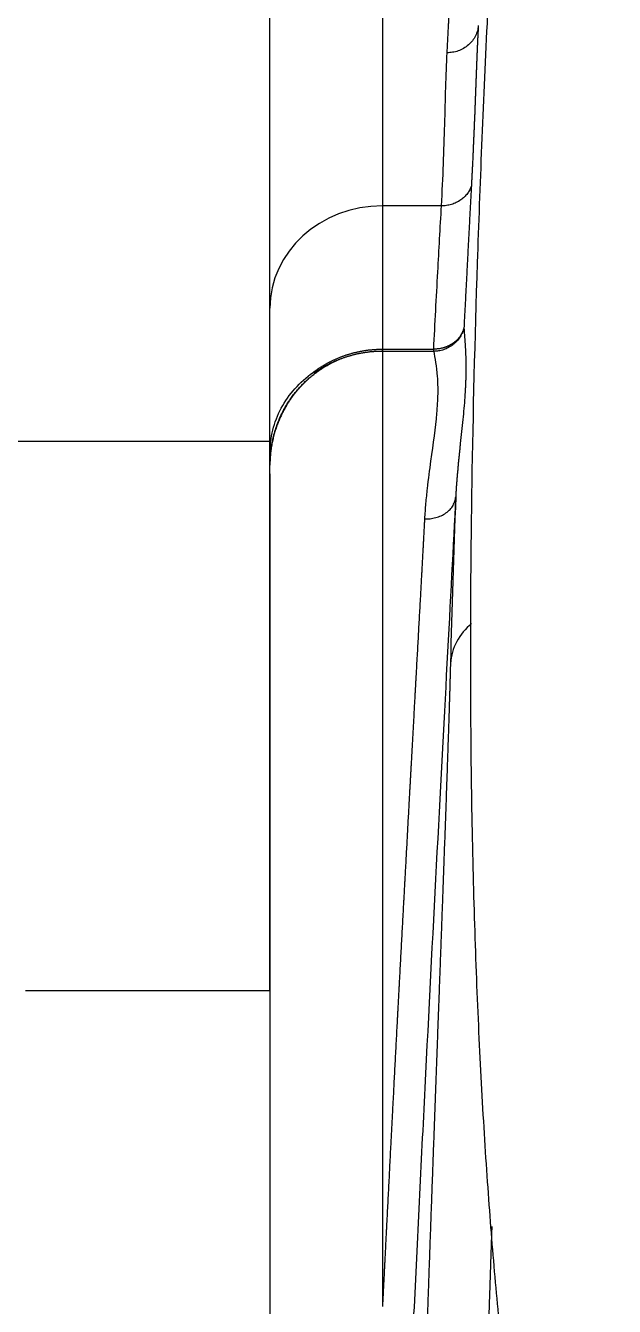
# Model space of a CAD drawing. Extents: x 8663 to 11443, y -20992 to -18942.
# Drawn here: x 9399.42 to 9408.84, y -20514.7 to -20494.21 of the extents above; entities that cross this region are included whole.
import ezdxf

# ---------------------------------------------------------------- set-up
doc = ezdxf.new("R2010")
doc.units = 0
doc.layers.add('1', color=7, linetype='CONTINUOUS')

msp = doc.modelspace()

# ---------------------------------------------------------------- linework, layer by layer
at = {"layer": '1', "color": 7, "linetype": 'CONTINUOUS'}
for p, q in [((9405.131, -20492.144), (9405.131, -20497.092)), ((9403.332, -20498.732), (9403.332, -20493.91)), ((9406.076, -20497.092), (9405.131, -20497.092)), ((9405.131, -20497.092), (9405.131, -20499.386)), ((9403.332, -20500.574), (9403.332, -20498.732)), ((9405.132, -20499.386), (9405.951, -20499.386)), ((9405.132, -20499.421), (9405.132, -20499.386)), ((9405.951, -20499.421), (9405.132, -20499.421)), ((9405.132, -20499.421), (9405.132, -20514.704)), ((9403.332, -20500.858), (9403.332, -20500.574)), ((9399.178, -20500.858), (9403.332, -20500.858)), ((9403.332, -20509.651), (9403.332, -20500.858)), ((9399.424, -20509.651), (9403.332, -20509.651)), ((9399.424, -20509.651), (9403.332, -20509.651))]:
    msp.add_line(p, q, dxfattribs=at)
for centre, major_axis, ratio, start_param, end_param in [((9405.131, -20498.732), (-1.799, 0), 0.911026, 4.712389, 6.283185), ((9405.131, -20498.93), (0, 0.5), 0.001046, 2.716561, 2.945305), ((9407.217, -20504.479), (1, -0.027), 0.929297, 2.314804, 3.103577)]:
    msp.add_ellipse(centre, major_axis=major_axis, ratio=ratio, start_param=start_param, end_param=end_param, dxfattribs=at)
for points, knots in [([(9412.8, -20441.107), (9412.787, -20441.188), (9412.76, -20441.35), (9412.72, -20441.593), (9412.681, -20441.835), (9412.641, -20442.077), (9412.602, -20442.318), (9412.563, -20442.558), (9412.524, -20442.798), (9412.485, -20443.038), (9412.447, -20443.277), (9412.409, -20443.515), (9412.37, -20443.753), (9412.332, -20443.99), (9412.295, -20444.227), (9412.257, -20444.463), (9412.22, -20444.698), (9412.183, -20444.933), (9412.146, -20445.168), (9412.109, -20445.402), (9412.072, -20445.635), (9412.036, -20445.868), (9411.999, -20446.1), (9411.963, -20446.331), (9411.927, -20446.562), (9411.892, -20446.793), (9411.856, -20447.023), (9411.821, -20447.252), (9411.786, -20447.481), (9411.751, -20447.709), (9411.716, -20447.937), (9411.681, -20448.164), (9411.647, -20448.391), (9411.613, -20448.617), (9411.578, -20448.842), (9411.545, -20449.067), (9411.511, -20449.291), (9411.477, -20449.515), (9411.444, -20449.738), (9411.411, -20449.961), (9411.378, -20450.183), (9411.345, -20450.404), (9411.312, -20450.625), (9411.279, -20450.846), (9411.247, -20451.065), (9411.215, -20451.285), (9411.183, -20451.503), (9411.151, -20451.721), (9411.119, -20451.939), (9411.088, -20452.156), (9411.056, -20452.372), (9411.025, -20452.588), (9410.994, -20452.804), (9410.963, -20453.018), (9410.797, -20454.176), (9410.507, -20456.246), (9410.111, -20459.182), (9409.743, -20462.03), (9409.393, -20464.856), (9409.061, -20467.653), (9408.75, -20470.417), (9408.464, -20473.081), (9408.198, -20475.705), (9407.951, -20478.283), (9407.724, -20480.809), (9407.521, -20483.224), (9407.369, -20485.166), (9407.258, -20486.683), (9407.179, -20487.813), (9407.104, -20488.923), (9407.034, -20490.014), (9406.97, -20491.084), (9406.91, -20492.135), (9406.854, -20493.166), (9406.754, -20495.18), (9406.636, -20498.06), (9406.559, -20501.189), (9406.534, -20503.731), (9406.541, -20505.78), (9406.574, -20507.697), (9406.631, -20509.489), (9406.709, -20511.161), (9406.789, -20512.461), (9406.862, -20513.445), (9406.92, -20514.153), (9406.992, -20514.947), (9407.08, -20515.816), (9407.173, -20516.633), (9407.258, -20517.316), (9407.334, -20517.879), (9407.428, -20518.509), (9407.545, -20519.198), (9407.739, -20520.161), (9407.973, -20521.04), (9408.188, -20521.64), (9408.265, -20521.835)], [0, 0, 0, 0, 0.001852, 0.0037, 0.005545, 0.007388, 0.009227, 0.011063, 0.012897, 0.014727, 0.016554, 0.018378, 0.020199, 0.022017, 0.023832, 0.025644, 0.027453, 0.029259, 0.031062, 0.032862, 0.034659, 0.036452, 0.038243, 0.040031, 0.041815, 0.043597, 0.045375, 0.047151, 0.048923, 0.050693, 0.052459, 0.054223, 0.055983, 0.05774, 0.059494, 0.061246, 0.062994, 0.064739, 0.066481, 0.06822, 0.069956, 0.071689, 0.073419, 0.075146, 0.076869, 0.07859, 0.080308, 0.082023, 0.083734, 0.085443, 0.087149, 0.088851, 0.090551, 0.092247, 0.093941, 0.118006, 0.141675, 0.164948, 0.187829, 0.211951, 0.23565, 0.258928, 0.281788, 0.305828, 0.32943, 0.352598, 0.375337, 0.386963, 0.39858, 0.410188, 0.421788, 0.433381, 0.444968, 0.456548, 0.468124, 0.514146, 0.560457, 0.590897, 0.621634, 0.652684, 0.68306, 0.71386, 0.745089, 0.760354, 0.775799, 0.791426, 0.81436, 0.837872, 0.853261, 0.868785, 0.884437, 0.90753, 0.931124, 0.976917, 1, 1, 1, 1]), ([(9406.167, -20494.642), (9406.167, -20494.627), (9406.169, -20494.598), (9406.171, -20494.555), (9406.173, -20494.513), (9406.175, -20494.47), (9406.178, -20494.428), (9406.18, -20494.386), (9406.182, -20494.344), (9406.184, -20494.303), (9406.186, -20494.262), (9406.188, -20494.221), (9406.19, -20494.181), (9406.192, -20494.141), (9406.194, -20494.101), (9406.196, -20494.061), (9406.198, -20494.022), (9406.2, -20493.983), (9406.202, -20493.944), (9406.204, -20493.905), (9406.206, -20493.867), (9406.208, -20493.829), (9406.21, -20493.791), (9406.212, -20493.754), (9406.214, -20493.717), (9406.216, -20493.68), (9406.218, -20493.643), (9406.219, -20493.607), (9406.221, -20493.571), (9406.223, -20493.535), (9406.225, -20493.499), (9406.227, -20493.464), (9406.228, -20493.429), (9406.23, -20493.394), (9406.232, -20493.36), (9406.233, -20493.325), (9406.235, -20493.292), (9406.237, -20493.258), (9406.238, -20493.224), (9406.24, -20493.191), (9406.242, -20493.158), (9406.243, -20493.126), (9406.245, -20493.093), (9406.246, -20493.061), (9406.248, -20493.029), (9406.249, -20492.998), (9406.251, -20492.966), (9406.252, -20492.935), (9406.254, -20492.904), (9406.255, -20492.874), (9406.257, -20492.844), (9406.258, -20492.814), (9406.26, -20492.784), (9406.261, -20492.754), (9406.262, -20492.725), (9406.264, -20492.696), (9406.265, -20492.667), (9406.267, -20492.639), (9406.268, -20492.61), (9406.269, -20492.582), (9406.27, -20492.554), (9406.272, -20492.527), (9406.273, -20492.5), (9406.274, -20492.473), (9406.275, -20492.446), (9406.277, -20492.419), (9406.278, -20492.393), (9406.279, -20492.367), (9406.28, -20492.341), (9406.281, -20492.316), (9406.282, -20492.29), (9406.283, -20492.265), (9406.284, -20492.241), (9406.286, -20492.216), (9406.287, -20492.192), (9406.288, -20492.168), (9406.288, -20492.152), (9406.289, -20492.144)], [0, 0, 0, 0, 0.013816, 0.02762, 0.04141, 0.055187, 0.068951, 0.082702, 0.09644, 0.110165, 0.123877, 0.137575, 0.151261, 0.164934, 0.178593, 0.19224, 0.205874, 0.219494, 0.233101, 0.246696, 0.260277, 0.273845, 0.2874, 0.300943, 0.314472, 0.327988, 0.341491, 0.354981, 0.368457, 0.381921, 0.395372, 0.40881, 0.422234, 0.435646, 0.449045, 0.46243, 0.475802, 0.489162, 0.502508, 0.515842, 0.529162, 0.542469, 0.555763, 0.569044, 0.582312, 0.595567, 0.608809, 0.622038, 0.635254, 0.648457, 0.661646, 0.674823, 0.687987, 0.701137, 0.714275, 0.727399, 0.740511, 0.753609, 0.766695, 0.779767, 0.792826, 0.805872, 0.818906, 0.831926, 0.844933, 0.857927, 0.870908, 0.883876, 0.896831, 0.909772, 0.922701, 0.935617, 0.94852, 0.961409, 0.974286, 0.987149, 1, 1, 1, 1]), ([(9406.665, -20494.208), (9406.663, -20494.235), (9406.658, -20494.262), (9406.643, -20494.317), (9406.633, -20494.345), (9406.606, -20494.399), (9406.59, -20494.425), (9406.552, -20494.474), (9406.53, -20494.497), (9406.482, -20494.539), (9406.456, -20494.557), (9406.401, -20494.589), (9406.372, -20494.602), (9406.313, -20494.623), (9406.283, -20494.63), (9406.224, -20494.64), (9406.195, -20494.642), (9406.167, -20494.642)], [0, 0, 0, 0, 0.125, 0.125, 0.25, 0.25, 0.375, 0.375, 0.5, 0.5, 0.625, 0.625, 0.75, 0.75, 0.875, 0.875, 1, 1, 1, 1]), ([(9406.665, -20494.208), (9406.664, -20494.227), (9406.662, -20494.266), (9406.659, -20494.325), (9406.656, -20494.384), (9406.653, -20494.443), (9406.65, -20494.503), (9406.648, -20494.562), (9406.645, -20494.622), (9406.643, -20494.683), (9406.64, -20494.743), (9406.638, -20494.804), (9406.635, -20494.865), (9406.633, -20494.927), (9406.631, -20494.989), (9406.628, -20495.051), (9406.626, -20495.113), (9406.624, -20495.176), (9406.621, -20495.239), (9406.619, -20495.302), (9406.617, -20495.366), (9406.614, -20495.43), (9406.612, -20495.494), (9406.609, -20495.559), (9406.607, -20495.624), (9406.604, -20495.689), (9406.601, -20495.754), (9406.599, -20495.82), (9406.596, -20495.886), (9406.593, -20495.953), (9406.59, -20496.019), (9406.587, -20496.087), (9406.584, -20496.154), (9406.581, -20496.222), (9406.578, -20496.289), (9406.575, -20496.358), (9406.572, -20496.426), (9406.568, -20496.495), (9406.565, -20496.564), (9406.561, -20496.634), (9406.558, -20496.704), (9406.555, -20496.75), (9406.554, -20496.774)], [0, 0, 0, 0, 0.024452, 0.048932, 0.073439, 0.097973, 0.122534, 0.147123, 0.171739, 0.196383, 0.221055, 0.245754, 0.270481, 0.295236, 0.320018, 0.344829, 0.369667, 0.394534, 0.419428, 0.444351, 0.469303, 0.494282, 0.519291, 0.544328, 0.569393, 0.594488, 0.619611, 0.644763, 0.669945, 0.695155, 0.720395, 0.745665, 0.770964, 0.796292, 0.821651, 0.847039, 0.872457, 0.897905, 0.923383, 0.948892, 0.974431, 1, 1, 1, 1]), ([(9406.076, -20497.092), (9406.101, -20496.635), (9406.117, -20496.202), (9406.14, -20495.385), (9406.148, -20495.001), (9406.167, -20494.642)], [0, 0, 0, 0, 0.5, 0.5, 1, 1, 1, 1]), ([(9406.554, -20496.774), (9406.549, -20496.859), (9406.54, -20497.028), (9406.527, -20497.282), (9406.513, -20497.536), (9406.5, -20497.789), (9406.487, -20498.041), (9406.474, -20498.293), (9406.461, -20498.545), (9406.448, -20498.796), (9406.439, -20498.964), (9406.435, -20499.047)], [0, 0, 0, 0, 0.11148, 0.222868, 0.334163, 0.445365, 0.556475, 0.667494, 0.778421, 0.889256, 1, 1, 1, 1]), ([(9405.951, -20499.386), (9405.973, -20498.974), (9405.995, -20498.561), (9406.037, -20497.797), (9406.056, -20497.445), (9406.076, -20497.092)], [0, 0, 0, 0, 0.539268, 0.539268, 1, 1, 1, 1]), ([(9406.435, -20499.047), (9406.434, -20499.051), (9406.432, -20499.058), (9406.429, -20499.069), (9406.424, -20499.082), (9406.418, -20499.096), (9406.411, -20499.112), (9406.403, -20499.129), (9406.393, -20499.148), (9406.381, -20499.167), (9406.367, -20499.187), (9406.35, -20499.208), (9406.331, -20499.23), (9406.31, -20499.251), (9406.285, -20499.273), (9406.265, -20499.288), (9406.25, -20499.298), (9406.241, -20499.304), (9406.232, -20499.31), (9406.222, -20499.316), (9406.211, -20499.322), (9406.199, -20499.328), (9406.187, -20499.334), (9406.174, -20499.34), (9406.16, -20499.346), (9406.145, -20499.352), (9406.129, -20499.357), (9406.113, -20499.363), (9406.096, -20499.368), (9406.077, -20499.372), (9406.058, -20499.376), (9406.038, -20499.38), (9406.018, -20499.382), (9405.996, -20499.384), (9405.974, -20499.386), (9405.959, -20499.386), (9405.951, -20499.386)], [0, 0, 0, 0, 0.016781, 0.036472, 0.059077, 0.084594, 0.113025, 0.14437, 0.178629, 0.215801, 0.255886, 0.298883, 0.344792, 0.393612, 0.445342, 0.499983, 0.515067, 0.531196, 0.548368, 0.566584, 0.585844, 0.606147, 0.627495, 0.649886, 0.673322, 0.697801, 0.723324, 0.74989, 0.777501, 0.806155, 0.835854, 0.866596, 0.898381, 0.93121, 0.965083, 1, 1, 1, 1]), ([(9406.435, -20499.047), (9406.436, -20499.054), (9406.437, -20499.066), (9406.438, -20499.085), (9406.439, -20499.104), (9406.441, -20499.124), (9406.442, -20499.144), (9406.444, -20499.164), (9406.445, -20499.184), (9406.447, -20499.205), (9406.448, -20499.225), (9406.45, -20499.246), (9406.451, -20499.268), (9406.453, -20499.289), (9406.454, -20499.311), (9406.455, -20499.333), (9406.457, -20499.355), (9406.458, -20499.377), (9406.459, -20499.4), (9406.46, -20499.423), (9406.461, -20499.446), (9406.462, -20499.47), (9406.463, -20499.493), (9406.464, -20499.517), (9406.464, -20499.541), (9406.465, -20499.566), (9406.465, -20499.59), (9406.466, -20499.615), (9406.466, -20499.64), (9406.466, -20499.665), (9406.466, -20499.691), (9406.466, -20499.717), (9406.466, -20499.743), (9406.466, -20499.769), (9406.465, -20499.795), (9406.465, -20499.822), (9406.464, -20499.849), (9406.463, -20499.876), (9406.462, -20499.904), (9406.461, -20499.931), (9406.46, -20499.959), (9406.459, -20499.987), (9406.457, -20500.016), (9406.456, -20500.044), (9406.454, -20500.073), (9406.452, -20500.102), (9406.45, -20500.131), (9406.445, -20500.207), (9406.435, -20500.332), (9406.418, -20500.512), (9406.399, -20500.7), (9406.382, -20500.851), (9406.37, -20500.961), (9406.364, -20501.025), (9406.357, -20501.09), (9406.35, -20501.156), (9406.344, -20501.221), (9406.338, -20501.287), (9406.332, -20501.352), (9406.326, -20501.418), (9406.321, -20501.485), (9406.316, -20501.551), (9406.311, -20501.617), (9406.307, -20501.684), (9406.305, -20501.729), (9406.304, -20501.751)], [0, 0, 0, 0, 0.010923, 0.021842, 0.032758, 0.043671, 0.054581, 0.065488, 0.076391, 0.087292, 0.09819, 0.109086, 0.119979, 0.13087, 0.141758, 0.152644, 0.163529, 0.174411, 0.185292, 0.196171, 0.207049, 0.217926, 0.228802, 0.239677, 0.250551, 0.261424, 0.272298, 0.28317, 0.294043, 0.304917, 0.31579, 0.326664, 0.337538, 0.348414, 0.35929, 0.370168, 0.381047, 0.391928, 0.40281, 0.413695, 0.424581, 0.43547, 0.446361, 0.457255, 0.468152, 0.479052, 0.489955, 0.500862, 0.56296, 0.625199, 0.68761, 0.750221, 0.770359, 0.790341, 0.810167, 0.82984, 0.849358, 0.868722, 0.887933, 0.906992, 0.925898, 0.944651, 0.963253, 0.981702, 1, 1, 1, 1]), ([(9404.022, -20499.758), (9404.028, -20499.754), (9404.039, -20499.745), (9404.056, -20499.733), (9404.073, -20499.721), (9404.09, -20499.709), (9404.107, -20499.697), (9404.125, -20499.686), (9404.142, -20499.674), (9404.16, -20499.663), (9404.178, -20499.652), (9404.195, -20499.641), (9404.213, -20499.631), (9404.231, -20499.621), (9404.25, -20499.611), (9404.268, -20499.601), (9404.286, -20499.591), (9404.305, -20499.582), (9404.323, -20499.572), (9404.342, -20499.563), (9404.361, -20499.555), (9404.38, -20499.546), (9404.399, -20499.538), (9404.418, -20499.53), (9404.437, -20499.522), (9404.456, -20499.514), (9404.475, -20499.507), (9404.494, -20499.499), (9404.514, -20499.492), (9404.533, -20499.486), (9404.553, -20499.479), (9404.572, -20499.473), (9404.592, -20499.467), (9404.611, -20499.461), (9404.631, -20499.455), (9404.651, -20499.45), (9404.671, -20499.444), (9404.69, -20499.439), (9404.71, -20499.435), (9404.73, -20499.43), (9404.75, -20499.426), (9404.77, -20499.422), (9404.79, -20499.418), (9404.81, -20499.414), (9404.83, -20499.411), (9404.85, -20499.407), (9404.87, -20499.404), (9404.89, -20499.402), (9404.91, -20499.399), (9404.93, -20499.397), (9404.95, -20499.395), (9404.971, -20499.393), (9404.991, -20499.391), (9405.011, -20499.39), (9405.031, -20499.389), (9405.051, -20499.388), (9405.071, -20499.387), (9405.091, -20499.386), (9405.111, -20499.386), (9405.125, -20499.386), (9405.131, -20499.386)], [0, 0, 0, 0, 0.017761, 0.035502, 0.053225, 0.070929, 0.088614, 0.10628, 0.123928, 0.141556, 0.159166, 0.176758, 0.19433, 0.211884, 0.22942, 0.246937, 0.264435, 0.281915, 0.299377, 0.31682, 0.334245, 0.351652, 0.369041, 0.386411, 0.403763, 0.421097, 0.438413, 0.455712, 0.472992, 0.490254, 0.507498, 0.524725, 0.541933, 0.559124, 0.576297, 0.593453, 0.610591, 0.627711, 0.644814, 0.661899, 0.678967, 0.696017, 0.713051, 0.730066, 0.747065, 0.764046, 0.78101, 0.797957, 0.814887, 0.8318, 0.848695, 0.865574, 0.882436, 0.899281, 0.916109, 0.932921, 0.949716, 0.966494, 0.983255, 1, 1, 1, 1]), ([(9405.131, -20499.421), (9405.124, -20499.421), (9405.109, -20499.421), (9405.087, -20499.421), (9405.065, -20499.422), (9405.043, -20499.423), (9405.02, -20499.424), (9404.998, -20499.425), (9404.976, -20499.427), (9404.954, -20499.429), (9404.932, -20499.431), (9404.91, -20499.434), (9404.888, -20499.437), (9404.865, -20499.44), (9404.843, -20499.443), (9404.821, -20499.446), (9404.8, -20499.45), (9404.778, -20499.454), (9404.756, -20499.459), (9404.734, -20499.463), (9404.712, -20499.468), (9404.691, -20499.473), (9404.669, -20499.478), (9404.647, -20499.484), (9404.626, -20499.49), (9404.605, -20499.496), (9404.583, -20499.502), (9404.562, -20499.509), (9404.541, -20499.516), (9404.52, -20499.523), (9404.499, -20499.53), (9404.478, -20499.538), (9404.457, -20499.546), (9404.436, -20499.554), (9404.416, -20499.562), (9404.395, -20499.571), (9404.382, -20499.577), (9404.375, -20499.58)], [0, 0, 0, 0, 0.028423, 0.056854, 0.085293, 0.11374, 0.142195, 0.170658, 0.19913, 0.227609, 0.256097, 0.284593, 0.313098, 0.341612, 0.370134, 0.398665, 0.427205, 0.455754, 0.484312, 0.512879, 0.541455, 0.570041, 0.598636, 0.627241, 0.655855, 0.684479, 0.713112, 0.741756, 0.770409, 0.799072, 0.827745, 0.856429, 0.885122, 0.913826, 0.94254, 0.971265, 1, 1, 1, 1]), ([(9405.951, -20499.421), (9405.971, -20499.524), (9405.996, -20499.659), (9406.014, -20499.909), (9406.017, -20500.001), (9406.013, -20500.198), (9406.007, -20500.304), (9405.977, -20500.642), (9405.941, -20500.895), (9405.883, -20501.316), (9405.864, -20501.464), (9405.838, -20501.695), (9405.83, -20501.775), (9405.819, -20501.896), (9405.816, -20501.937), (9405.81, -20502.019), (9405.807, -20502.061), (9405.805, -20502.103)], [0, 0, 0, 0, 0.25, 0.25, 0.375, 0.375, 0.5, 0.5, 0.75, 0.75, 0.875, 0.875, 0.9375, 0.9375, 0.96875, 0.96875, 1, 1, 1, 1]), ([(9403.332, -20501.242), (9403.332, -20501.241), (9403.332, -20501.239), (9403.332, -20501.236), (9403.332, -20501.232), (9403.332, -20501.228), (9403.332, -20501.223), (9403.332, -20501.217), (9403.332, -20501.211), (9403.332, -20501.205), (9403.332, -20501.198), (9403.333, -20501.191), (9403.333, -20501.183), (9403.333, -20501.175), (9403.333, -20501.166), (9403.334, -20501.156), (9403.334, -20501.146), (9403.335, -20501.136), (9403.335, -20501.125), (9403.336, -20501.114), (9403.337, -20501.102), (9403.338, -20501.089), (9403.339, -20501.076), (9403.34, -20501.063), (9403.342, -20501.049), (9403.343, -20501.034), (9403.345, -20501.019), (9403.347, -20501.003), (9403.349, -20500.987), (9403.351, -20500.971), (9403.354, -20500.954), (9403.357, -20500.936), (9403.36, -20500.918), (9403.363, -20500.899), (9403.367, -20500.88), (9403.371, -20500.86), (9403.375, -20500.839), (9403.38, -20500.818), (9403.385, -20500.797), (9403.39, -20500.775), (9403.396, -20500.753), (9403.409, -20500.706), (9403.431, -20500.634), (9403.467, -20500.539), (9403.508, -20500.445), (9403.555, -20500.351), (9403.597, -20500.278), (9403.631, -20500.226), (9403.653, -20500.193), (9403.676, -20500.16), (9403.699, -20500.128), (9403.723, -20500.097), (9403.748, -20500.066), (9403.774, -20500.035), (9403.8, -20500.005), (9403.827, -20499.976), (9403.855, -20499.947), (9403.883, -20499.919), (9403.911, -20499.892), (9403.941, -20499.865), (9403.971, -20499.839), (9404.001, -20499.813), (9404.032, -20499.789), (9404.063, -20499.765), (9404.095, -20499.741), (9404.128, -20499.718), (9404.161, -20499.696), (9404.194, -20499.675), (9404.228, -20499.655), (9404.263, -20499.635), (9404.298, -20499.615), (9404.334, -20499.597), (9404.358, -20499.585), (9404.37, -20499.58)], [0, 0, 0, 0, 0.001489, 0.003201, 0.005138, 0.007306, 0.009705, 0.012339, 0.015207, 0.018313, 0.021657, 0.025241, 0.029066, 0.033133, 0.037443, 0.041998, 0.046799, 0.051847, 0.057143, 0.062689, 0.068486, 0.074535, 0.080839, 0.087398, 0.094214, 0.101289, 0.108624, 0.116221, 0.124083, 0.13221, 0.140606, 0.149271, 0.158209, 0.167422, 0.176911, 0.186679, 0.19673, 0.207065, 0.217687, 0.2286, 0.239806, 0.251309, 0.299383, 0.348293, 0.398064, 0.44872, 0.500279, 0.519512, 0.538738, 0.557958, 0.577175, 0.59639, 0.615603, 0.634816, 0.654028, 0.673238, 0.692447, 0.711653, 0.730854, 0.750048, 0.769232, 0.788397, 0.807524, 0.826632, 0.845741, 0.864866, 0.884021, 0.903217, 0.922463, 0.941763, 0.96112, 0.980533, 1, 1, 1, 1]), ([(9404.375, -20499.58), (9404.368, -20499.583), (9404.355, -20499.589), (9404.335, -20499.599), (9404.316, -20499.609), (9404.296, -20499.619), (9404.277, -20499.63), (9404.258, -20499.641), (9404.239, -20499.652), (9404.22, -20499.663), (9404.201, -20499.674), (9404.182, -20499.686), (9404.164, -20499.698), (9404.145, -20499.71), (9404.127, -20499.723), (9404.108, -20499.735), (9404.09, -20499.748), (9404.072, -20499.761), (9404.055, -20499.775), (9404.037, -20499.788), (9404.019, -20499.802), (9404.002, -20499.816), (9403.985, -20499.831), (9403.968, -20499.845), (9403.951, -20499.86), (9403.934, -20499.875), (9403.918, -20499.89), (9403.901, -20499.906), (9403.885, -20499.921), (9403.869, -20499.937), (9403.853, -20499.953), (9403.838, -20499.97), (9403.822, -20499.986), (9403.807, -20500.003), (9403.792, -20500.02), (9403.777, -20500.037), (9403.762, -20500.055), (9403.748, -20500.072), (9403.733, -20500.09), (9403.719, -20500.108), (9403.705, -20500.126), (9403.692, -20500.144), (9403.678, -20500.163), (9403.665, -20500.182), (9403.652, -20500.201), (9403.639, -20500.22), (9403.627, -20500.239), (9403.612, -20500.262), (9403.595, -20500.289), (9403.577, -20500.32), (9403.559, -20500.352), (9403.542, -20500.385), (9403.525, -20500.418), (9403.509, -20500.452), (9403.493, -20500.486), (9403.478, -20500.521), (9403.464, -20500.557), (9403.45, -20500.593), (9403.436, -20500.629), (9403.424, -20500.667), (9403.412, -20500.705), (9403.401, -20500.743), (9403.391, -20500.782), (9403.381, -20500.821), (9403.372, -20500.861), (9403.364, -20500.901), (9403.357, -20500.942), (9403.35, -20500.984), (9403.345, -20501.025), (9403.34, -20501.067), (9403.337, -20501.11), (9403.334, -20501.153), (9403.332, -20501.196), (9403.332, -20501.225), (9403.332, -20501.24)], [0, 0, 0, 0, 0.010589, 0.02119, 0.031803, 0.042428, 0.053064, 0.063712, 0.074372, 0.085043, 0.095727, 0.106423, 0.11713, 0.12785, 0.138582, 0.149326, 0.160082, 0.170851, 0.181632, 0.192425, 0.20323, 0.214048, 0.224878, 0.235721, 0.246576, 0.257443, 0.268323, 0.279216, 0.290121, 0.301039, 0.31197, 0.322913, 0.333869, 0.344838, 0.35582, 0.366814, 0.377821, 0.388841, 0.399874, 0.410919, 0.421978, 0.433049, 0.444134, 0.455231, 0.466342, 0.477465, 0.488601, 0.499751, 0.517125, 0.53465, 0.552323, 0.570146, 0.588119, 0.606241, 0.624512, 0.642933, 0.661503, 0.680223, 0.699092, 0.718111, 0.737278, 0.756595, 0.776061, 0.795676, 0.81544, 0.835353, 0.855414, 0.875624, 0.895983, 0.91649, 0.937145, 0.957949, 0.9789, 1, 1, 1, 1]), ([(9404.37, -20499.58), (9404.363, -20499.582), (9404.351, -20499.588), (9404.332, -20499.597), (9404.315, -20499.605), (9404.298, -20499.614), (9404.282, -20499.621), (9404.267, -20499.629), (9404.253, -20499.637), (9404.24, -20499.644), (9404.228, -20499.65), (9404.217, -20499.657), (9404.206, -20499.663), (9404.197, -20499.668), (9404.188, -20499.673), (9404.18, -20499.678), (9404.171, -20499.683), (9404.162, -20499.689), (9404.152, -20499.695), (9404.143, -20499.701), (9404.133, -20499.707), (9404.123, -20499.713), (9404.113, -20499.719), (9404.104, -20499.726), (9404.095, -20499.731), (9404.087, -20499.737), (9404.077, -20499.743), (9404.067, -20499.75), (9404.056, -20499.757), (9404.046, -20499.762), (9404.04, -20499.765), (9404.036, -20499.766), (9404.033, -20499.766), (9404.03, -20499.765), (9404.028, -20499.764), (9404.025, -20499.762), (9404.023, -20499.76), (9404.023, -20499.759)], [0, 0, 0, 0, 0.047779, 0.093533, 0.137261, 0.17896, 0.218559, 0.256032, 0.291391, 0.324647, 0.355808, 0.384883, 0.411879, 0.4368, 0.45965, 0.480444, 0.499374, 0.529455, 0.554807, 0.578215, 0.603707, 0.630054, 0.656795, 0.683319, 0.707808, 0.729609, 0.749116, 0.785879, 0.819118, 0.848546, 0.874308, 0.887893, 0.904145, 0.923314, 0.945583, 0.9711, 1, 1, 1, 1]), ([(9404.37, -20499.579), (9404.373, -20499.578), (9404.378, -20499.576), (9404.385, -20499.573), (9404.391, -20499.57), (9404.396, -20499.568), (9404.4, -20499.567), (9404.404, -20499.565), (9404.406, -20499.564), (9404.407, -20499.564), (9404.408, -20499.564), (9404.408, -20499.564), (9404.408, -20499.564), (9404.407, -20499.565), (9404.406, -20499.565), (9404.404, -20499.566), (9404.402, -20499.567), (9404.399, -20499.568), (9404.396, -20499.57), (9404.393, -20499.571), (9404.389, -20499.573), (9404.385, -20499.575), (9404.38, -20499.578), (9404.377, -20499.579), (9404.375, -20499.58)], [0, 0, 0, 0, 0.110242, 0.207449, 0.291633, 0.362822, 0.421068, 0.466473, 0.499277, 0.515424, 0.526404, 0.533877, 0.542041, 0.554407, 0.572146, 0.595637, 0.625039, 0.660427, 0.701845, 0.749317, 0.802861, 0.862485, 0.928197, 1, 1, 1, 1]), ([(9403.332, -20501.049), (9403.332, -20500.925), (9403.347, -20500.801), (9403.408, -20500.56), (9403.454, -20500.442), (9403.573, -20500.22), (9403.647, -20500.114), (9403.818, -20499.922), (9403.915, -20499.834), (9404.022, -20499.758)], [0, 0, 0, 0, 0.25, 0.25, 0.5, 0.5, 0.75, 0.75, 1, 1, 1, 1]), ([(9403.332, -20501.383), (9403.332, -20501.668), (9403.332, -20502.1), (9403.332, -20503.321), (9403.332, -20504.159), (9403.332, -20506.097), (9403.332, -20507.197), (9403.332, -20509.538), (9403.332, -20510.777), (9403.332, -20512.017)], [0, 0, 0, 0, 0.2215, 0.2215, 0.481, 0.481, 0.7405, 0.7405, 1, 1, 1, 1]), ([(9406.304, -20501.751), (9406.264, -20502.526), (9406.217, -20503.413), (9406.11, -20505.416), (9406.053, -20506.493), (9405.932, -20508.801), (9405.871, -20509.987), (9405.748, -20512.428), (9405.689, -20513.636), (9405.631, -20514.831)], [0, 0, 0, 0, 0.25, 0.25, 0.5, 0.5, 0.75, 0.75, 1, 1, 1, 1]), ([(9405.805, -20502.103), (9405.834, -20502.104), (9405.863, -20502.103), (9405.923, -20502.096), (9405.953, -20502.09), (9406.013, -20502.074), (9406.042, -20502.063), (9406.098, -20502.038), (9406.124, -20502.023), (9406.172, -20501.989), (9406.194, -20501.97), (9406.232, -20501.929), (9406.248, -20501.908), (9406.274, -20501.863), (9406.284, -20501.841), (9406.298, -20501.795), (9406.302, -20501.773), (9406.304, -20501.751)], [0, 0, 0, 0, 0.125, 0.125, 0.25, 0.25, 0.375, 0.375, 0.5, 0.5, 0.625, 0.625, 0.75, 0.75, 0.875, 0.875, 1, 1, 1, 1]), ([(9403.332, -20512.017), (9403.332, -20512.821), (9403.332, -20513.625), (9403.332, -20515.194), (9403.332, -20515.96), (9403.332, -20517.417), (9403.332, -20518.108), (9403.332, -20519.383), (9403.332, -20519.966), (9403.332, -20520.999), (9403.332, -20521.447), (9403.332, -20522.188), (9403.332, -20522.48), (9403.332, -20522.894), (9403.332, -20523.016), (9403.332, -20523.056), (9403.332, -20523.059), (9403.332, -20523.059)], [0, 0, 0, 0, 0.139074, 0.139074, 0.278148, 0.278148, 0.417222, 0.417222, 0.556296, 0.556296, 0.69537, 0.69537, 0.834443, 0.834443, 0.973517, 0.973517, 1, 1, 1, 1]), ([(9406.88, -20513.428), (9406.88, -20513.443), (9406.878, -20513.491), (9406.876, -20513.574), (9406.872, -20513.677), (9406.869, -20513.781), (9406.865, -20513.887), (9406.862, -20513.994), (9406.858, -20514.102), (9406.854, -20514.212), (9406.851, -20514.322), (9406.847, -20514.434), (9406.843, -20514.548), (9406.839, -20514.662), (9406.836, -20514.778), (9406.832, -20514.895), (9406.828, -20515.014), (9406.824, -20515.134), (9406.82, -20515.255), (9406.816, -20515.377), (9406.812, -20515.501), (9406.808, -20515.626), (9406.804, -20515.752), (9406.8, -20515.88), (9406.796, -20516.009), (9406.792, -20516.14), (9406.787, -20516.272), (9406.783, -20516.405), (9406.779, -20516.539), (9406.774, -20516.675), (9406.77, -20516.812), (9406.766, -20516.951), (9406.761, -20517.091), (9406.757, -20517.232), (9406.752, -20517.375), (9406.748, -20517.519), (9406.743, -20517.665), (9406.739, -20517.812), (9406.734, -20517.96), (9406.73, -20518.11), (9406.725, -20518.261), (9406.72, -20518.414), (9406.715, -20518.568), (9406.712, -20518.671), (9406.711, -20518.723)], [0, 0, 0, 0, 0.008726, 0.029223, 0.049904, 0.07077, 0.091819, 0.113052, 0.13447, 0.156071, 0.177857, 0.199826, 0.22198, 0.244317, 0.266838, 0.289544, 0.312433, 0.335507, 0.358764, 0.382205, 0.405831, 0.42964, 0.453634, 0.477811, 0.502173, 0.526718, 0.551447, 0.576361, 0.601458, 0.62674, 0.652205, 0.677855, 0.703688, 0.729705, 0.755907, 0.782292, 0.808862, 0.835615, 0.862553, 0.889674, 0.91698, 0.944469, 0.972143, 1, 1, 1, 1])]:
    msp.add_open_spline(points, degree=3, knots=knots, dxfattribs=at)
for points, weights in [([(9406.554, -20496.774), (9406.446, -20497.096), (9406.076, -20497.092)], [1, 0.803408077616, 1]), ([(9406.435, -20499.047), (9406.34, -20499.418), (9405.951, -20499.421)], [1.00000422595, 0.789206887703, 0.999948891238])]:
    msp.add_rational_spline(points, weights, degree=2, dxfattribs=at)
for points in [[(9405.131, -20499.386), (9405.131, -20499.386), (9405.132, -20499.386), (9405.132, -20499.386)], [(9405.132, -20499.421), (9405.132, -20499.421), (9405.132, -20499.421), (9405.131, -20499.421)], [(9405.951, -20499.421), (9405.951, -20499.413), (9405.951, -20499.402), (9405.951, -20499.386)], [(9403.332, -20501.24), (9403.332, -20501.24), (9403.332, -20501.241), (9403.332, -20501.242), (9403.332, -20501.243)], [(9406.304, -20501.751), (9406.271, -20502.656), (9406.243, -20503.545), (9406.219, -20504.416)]]:
    msp.add_open_spline(points, degree=3, dxfattribs=at)
for points, weights, knots in [([(9405.805, -20502.103), (9405.766, -20502.84), (9405.719, -20503.68), (9405.641, -20505.099), (9405.613, -20505.61), (9405.555, -20506.656), (9405.526, -20507.193), (9405.466, -20508.298), (9405.435, -20508.866), (9405.373, -20510.028), (9405.342, -20510.61), (9405.281, -20511.779), (9405.251, -20512.364), (9405.19, -20513.539), (9405.161, -20514.131), (9405.132, -20514.704)], [1.00000124892, 1.0000012549, 1.00000126175, 1.00000127299, 1.00000127698, 1.00000128497, 1.000001289, 1.00000129705, 1.00000130109, 1.0000013091, 1.00000131298, 1.00000132052, 1.00000132417, 1.00000133122, 1.00000133464, 1.00000133783], [0, 0, 0, 0, 0.245504, 0.245504, 0.371253, 0.371253, 0.497003, 0.497003, 0.622752, 0.622752, 0.748501, 0.748501, 0.874251, 0.874251, 1, 1, 1, 1]), ([(9406.219, -20504.416), (9406.21, -20504.778), (9406.184, -20505.604), (9406.128, -20507.204), (9406.055, -20509.191), (9405.975, -20511.368), (9405.896, -20513.533), (9405.819, -20515.741), (9405.756, -20517.651), (9405.717, -20518.87), (9405.707, -20519.181)], [1.00000000233, 1.00000000233, 1.00000000233, 1.00000000235, 1.00000000236, 1.00000000238, 1.00000000239, 1.00000000241, 1.00000000242, 1.00000000242, 1.00000000242], [0, 0, 0, 0, 0.137212, 0.274424, 0.430268, 0.586111, 0.700687, 0.815263, 0.953239, 1, 1, 1, 1])]:
    msp.add_rational_spline(points, weights, degree=3, knots=knots, dxfattribs=at)

doc.saveas('drawing.dxf')
